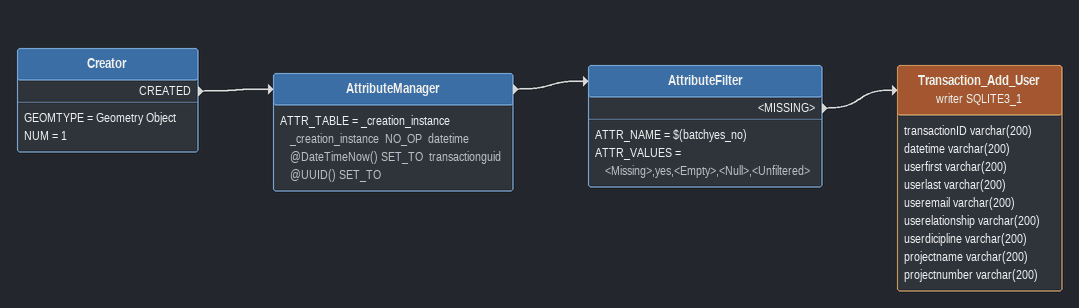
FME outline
Creator
    GEOMTYPE = Geometry Object
    NUM = 1
    CREATED -> AttributeManager
AttributeManager
    ATTR_TABLE = _creation_instance _creation_instance  NO_OP  datetime @DateTimeNow() SET_TO  transactionguid @UUID() SET_TO
    -> AttributeFilter
AttributeFilter
    ATTR_NAME = $(batchyes_no)
    ATTR_VALUES = <Missing>,yes,<Empty>,<Null>,<Unfiltered>
    <MISSING> -> Transaction_Add_User (writer SQLITE3_1)
Transaction_Add_User (writer SQLITE3_1)
    attributes: transactionID varchar(200), datetime varchar(200), userfirst varchar(200), userlast varchar(200), useremail varchar(200), userelationship varchar(200), userdicipline varchar(200), projectname varchar(200), projectnumber varchar(200)
